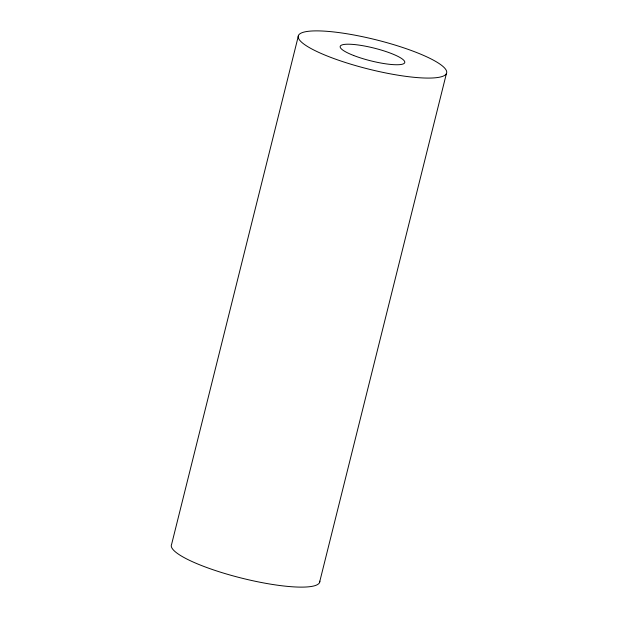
<?xml version="1.0" encoding="UTF-8"?>
<svg xmlns="http://www.w3.org/2000/svg" width="618" height="618" viewBox="0 0 618 618"><rect width="100%" height="100%" fill="white"/><g stroke="black" fill="none" stroke-linecap="round" stroke-linejoin="round"><path stroke-width="0.93" d="M298.517 35.334L171.603 544.373A76.454 15.11 14 0 0 242.302 578.286A76.454 15.11 14 0 0 319.815 581.152M319.483 582.666L446.397 73.627A76.454 15.11 14 0 0 341.592 32.955A76.454 15.11 14 0 0 329.386 56.856A76.454 15.11 14 0 0 446.397 73.627M353.705 55.512A33.287 6.582 14 0 0 404.651 62.82A33.287 6.582 14 0 0 359.019 45.106A33.287 6.582 14 0 0 353.705 55.512"/></g></svg>
